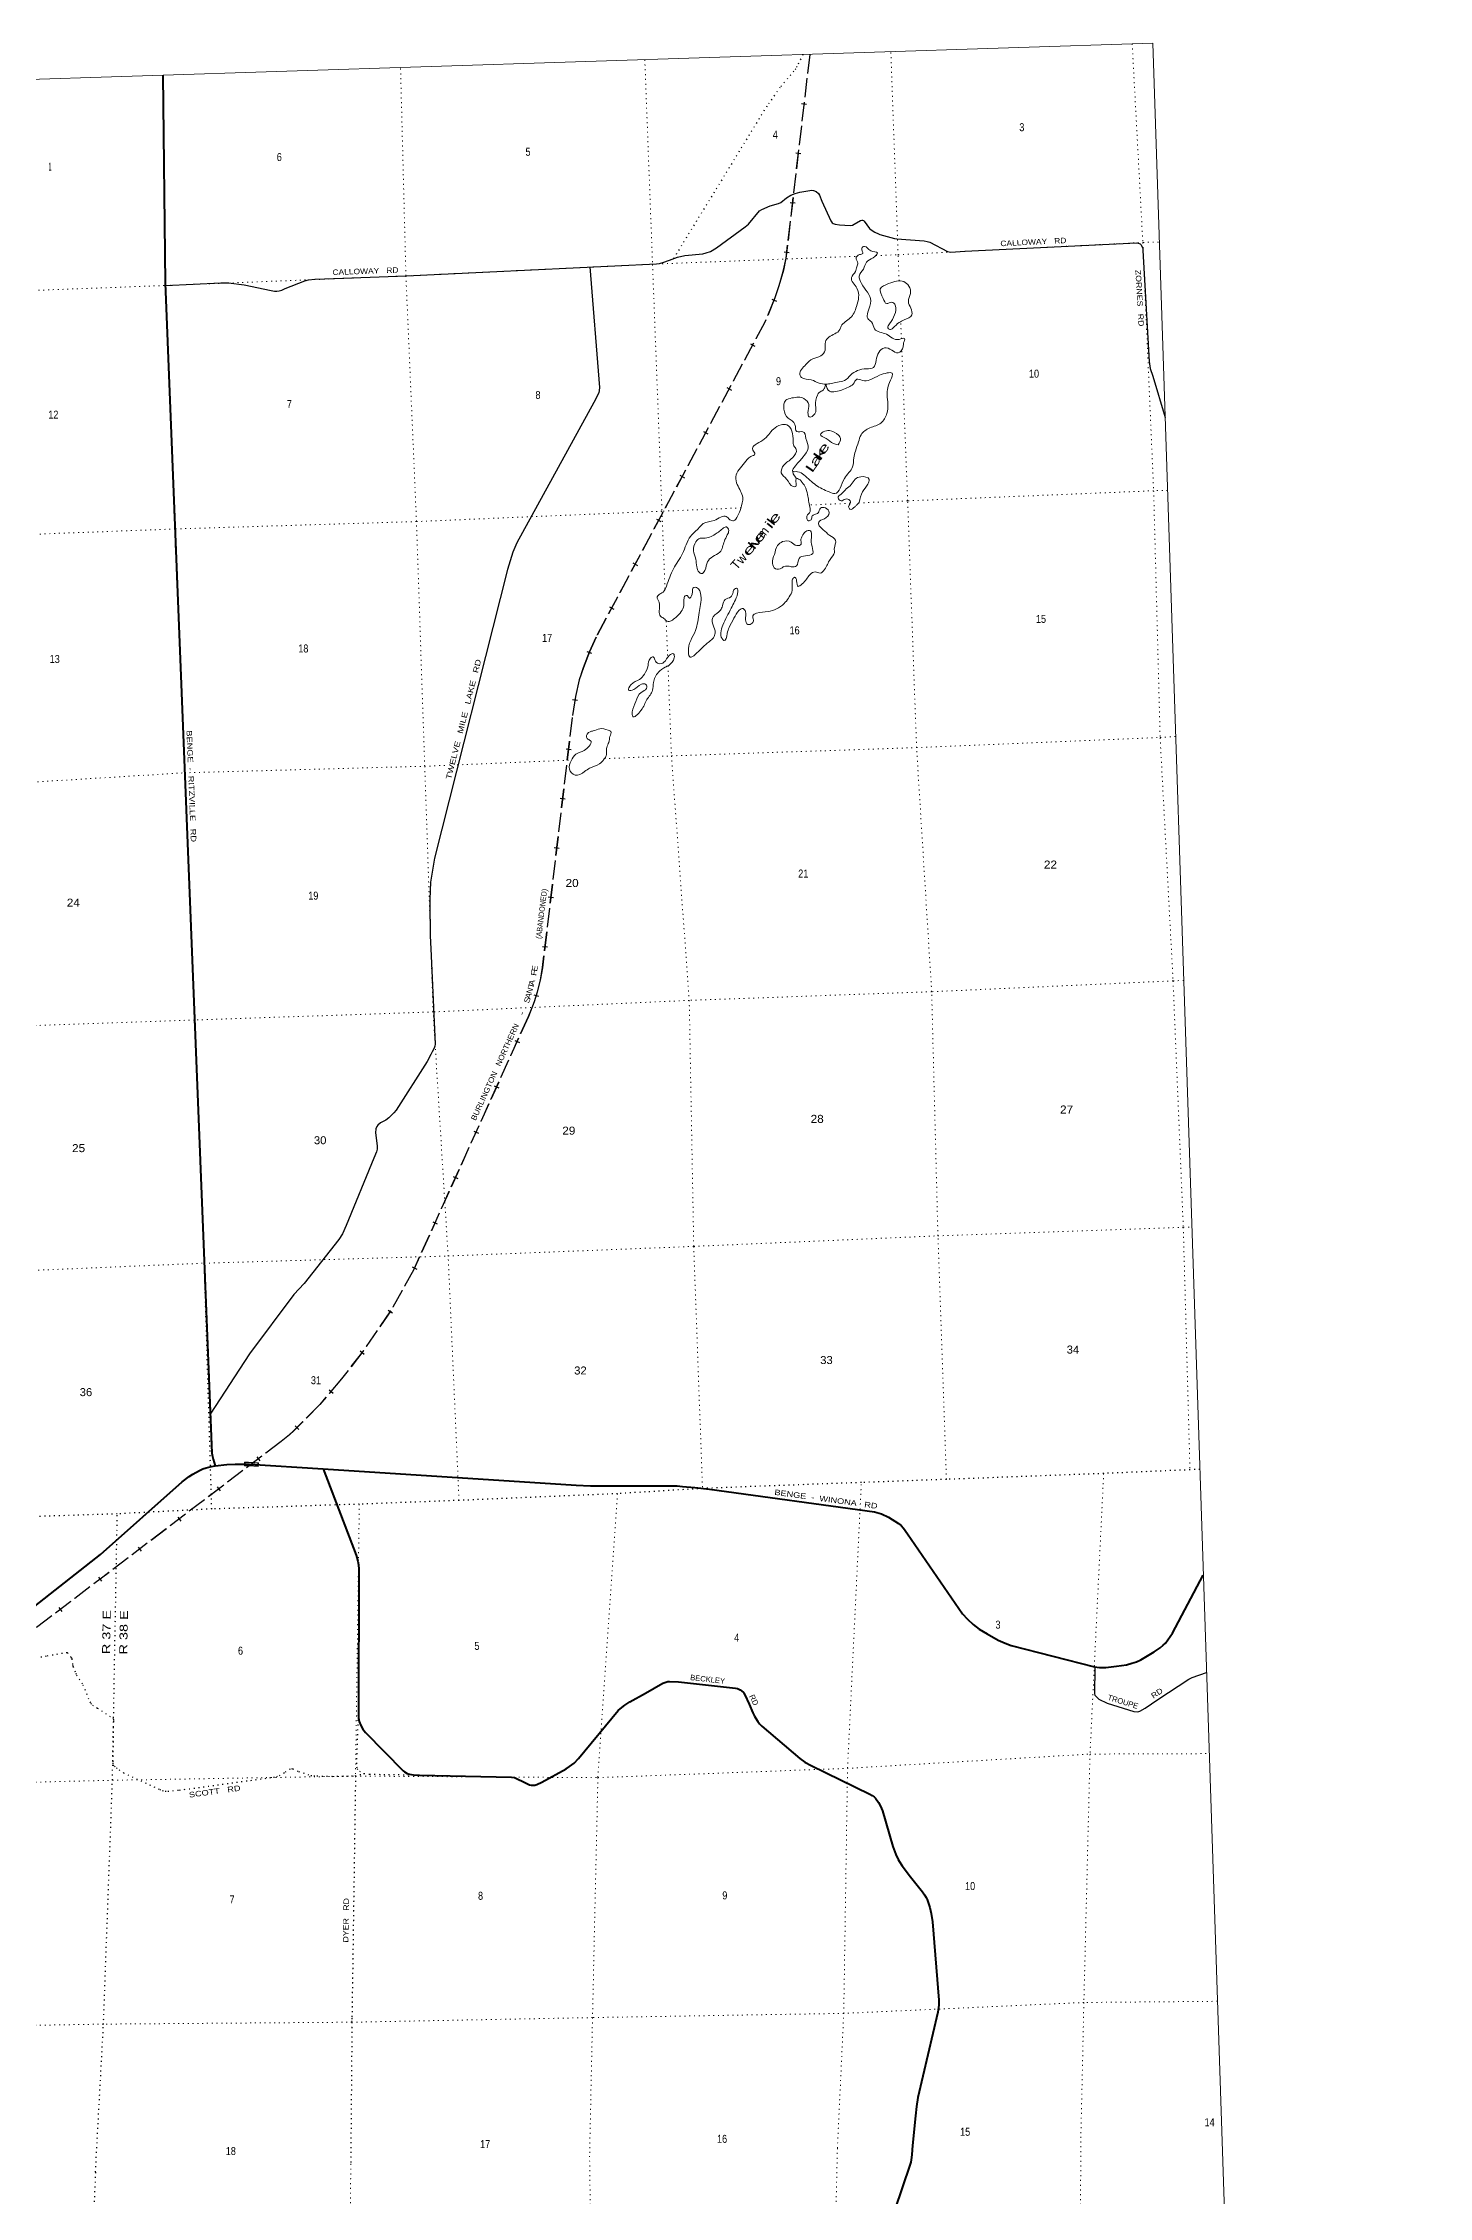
# Model space of a CAD drawing. Header units: feet. Extents: x 501257 to 757852, y -360805 to -170898.
# Drawn here: x 727535 to 757852, y -218004 to -170898 of the extents above; entities that cross this region are included whole.
import ezdxf
from ezdxf.enums import TextEntityAlignment as Align

# ---------------------------------------------------------------- set-up
doc = ezdxf.new("R2010")
doc.units = ezdxf.units.FT
doc.header["$LTSCALE"] = 70
doc.linetypes.add('DOTTED', pattern=[1.5, 0.3, -1.2])
doc.linetypes.add('LONG_DASHED', pattern=[7.5, 6, -1.5])
for name, color, linetype, lineweight in [('26', 7, 'Continuous', 40), ('27', 7, 'Continuous', 13), ('29', 7, 'Continuous', 25), ('30', 7, 'Continuous', 25), ('34', 7, 'Continuous', 25), ('39', 7, 'Continuous', 13), ('4', 7, 'Continuous', 13), ('6', 7, 'DOTTED', 25), ('61', 7, 'Continuous', 13), ('63', 7, 'Continuous', 25), ('7', 7, 'DOTTED', 13)]:
    doc.layers.add(name, color=color, linetype=linetype, lineweight=lineweight)
doc.layers.add('41', color=7, linetype='Continuous')

msp = doc.modelspace()

# ---------------------------------------------------------------- linework, layer by layer
at = {"layer": '26'}
for points in [[(730155.91, -171602.64), (730208.41, -176147.65), (731226.1, -201734.19), (731238.14, -201811.1), (731255.98, -201870.21), (731296.12, -202014)], [(727357.13, -205084.44), (728794.37, -203952.77), (730580.64, -202366.38), (730731.88, -202249.33), (730808.22, -202199.07), (730878.54, -202156.86), (730972.98, -202106.63), (731031.24, -202082.51), (731105.57, -202058.39), (731220.06, -202030.22), (731296.12, -202014)], [(731296.12, -202014), (731551.54, -201985.99), (731734.35, -201975.94), (732052.47, -201976.48), (733660.89, -202080.91)], [(733660.89, -202080.91), (734385.77, -203967.51), (734421.51, -204097.33), (734434.43, -204177.14), (734440.41, -204271.91), (734434.43, -207468.85), (734436.09, -207526.79), (734450.5, -207605.54), (734484.82, -207690.47), (734530.86, -207770.38), (734591.59, -207846.46), (735410.79, -208682.01), (735439.07, -208706.09), (735501.19, -208742.32), (735553.05, -208759.22), (735637.8, -208772.47), (735766.67, -208783.36), (737780.76, -208822.93), (737845.66, -208831.77), (737892, -208849.97), (738061.12, -208935.76), (738173.13, -208988.57), (738211.3, -208998.62), (738253.78, -209000.75), (738291.66, -208996.61), (738335.85, -208982.53), (738448.83, -208934.84), (738974.71, -208644.82), (739050.12, -208593.75), (739149.48, -208515.16), (739244.12, -208417.16), (740119.11, -207367.84), (740192.13, -207302.01), (740258.43, -207251.75), (740368.99, -207177.6), (740711.31, -206988.76), (741091, -206770.69), (741160.46, -206743.17), (741202.65, -206731.11), (741238.49, -206728.26), (741437.73, -206740.74), (742679.02, -206876.67), (742727.45, -206885.89), (742755.58, -206896.95), (742781.7, -206911.02), (742811.83, -206935.15), (742854.02, -206975.35), (742883.94, -207021.83), (742983.97, -207224.31), (743063.64, -207417.29), (743095.09, -207486.94), (743121.21, -207527.15), (743171.44, -207603.54), (743210.84, -207654.67), (743257.82, -207706.06), (744091.78, -208416.73), (744198.02, -208492.05), (744337.01, -208566.79), (745624.39, -209197.62), (745675.2, -209227.34), (745712.79, -209254.91), (745742.92, -209283.06), (745814.04, -209380.41), (745857.44, -209455.93), (745899.35, -209559.15), (746125.82, -210337.74), (746188.91, -210512.29), (746241.14, -210626.87), (746261.36, -210662), (746325.52, -210759.54), (746509.93, -211005.19), (746771.51, -211329.44), (746818.1, -211397.02), (746849.86, -211456.08), (746871.96, -211502.32), (746932.29, -211675.58), (746960.35, -211803.85), (746989.21, -211989.98), (747133.06, -213702.86), (747131.12, -213809.02), (747125.09, -213863.3), (747108.07, -213961.21), (746667.53, -215827.51), (746638.8, -216023.57), (746616.82, -216233.33), (746551.01, -216882.58)], [(733660.89, -202080.91), (739197.2, -202440.36), (739510.91, -202451.61), (741405.29, -202448.27), (741522.07, -202467.47), (741790.09, -202487.7), (742110.61, -202526.93), (745720.35, -203020.49), (745877.52, -203064.5), (746026.97, -203138.61), (746245.72, -203275.33), (746307.44, -203321.81), (746355.66, -203374.07), (746446.78, -203499.1), (747648.37, -205248.44), (747757.92, -205366.18), (747878.46, -205482.77), (748011.05, -205583.28), (748188.84, -205686.02), (748428.92, -205824.51), (748582.34, -205894.27), (748710.17, -205941.1), (750537.31, -206410.55), (750642.8, -206425.56), (750783.42, -206421.54), (751019.08, -206396.9), (751237.45, -206365.25), (751353.97, -206333.09), (751454.42, -206300.92), (751546.83, -206256.7), (751844.09, -206081.67), (751972.74, -205995.37), (752041.04, -205935.07), (752085.24, -205890.84), (752238.61, -205673.97), (752916.31, -204409.14)], [(746551.01, -216882.58), (746538.46, -217073.76), (746532.83, -217140.67), (746514.26, -217243.32), (746498.86, -217312.88), (745190.7, -221167.49)]]:
    msp.add_lwpolyline(points, dxfattribs=at)
at = {"layer": '29', "linetype": 'DOTTED'}
for points in [[(744156.21, -171149.28), (744028.09, -171409.1), (743999.39, -171459.35), (743958.72, -171510.05), (743655.37, -171867.64), (743367.73, -172279.2), (741325.66, -175613.5)], [(727485.44, -206192.77), (727628.89, -206167.67), (728045.39, -206096.88), (728061.02, -206096.45), (728070.58, -206103.63), (728141.11, -206194.54), (728153.17, -206212.28), (728162.63, -206235.22), (728181.76, -206377.57), (728189.18, -206402.81), (728248.71, -206551.02), (728269.15, -206589.82), (728405.97, -206801.12), (728558.35, -207179.04), (728579.12, -207213.04), (728615.73, -207248.42), (728724.49, -207313.02), (729057.94, -207533.73), (729065.89, -207548.65), (729078.3, -207564.66), (729072.88, -207601.77), (729070.94, -207729.92), (729061.28, -208511.99), (729062.4, -208556.86), (729095.91, -208581.15), (729141.88, -208616.85), (729196.74, -208664.77), (729291.57, -208726.78), (730086.19, -209095.42), (730141.19, -209116.95), (730208.13, -209126.52), (730265.52, -209128.92), (730519.49, -209106.59), (732575.21, -208825.07), (732646.94, -208808.32), (732705.21, -208787.44), (732837.02, -208710.25), (732929.08, -208648.02), (732967.34, -208636.06), (732996.03, -208640.84), (733125.14, -208698.36), (733392.33, -208786.09), (733457.49, -208793.96), (733526.83, -208796.36), (733858.93, -208805.63), (734363.54, -208795.92), (734554.95, -208743.72)], [(734424.34, -207462.6), (734388.09, -208596.54), (734406.71, -208643.24), (734455.15, -208691.13), (734554.95, -208743.72), (734674.5, -208758.08), (735637.8, -208772.47)], [(734369.36, -208795.92), (734291.72, -214092.97), (734291.72, -214184.23), (734264.39, -217281.37)]]:
    msp.add_lwpolyline(points, dxfattribs=at)
at = {"layer": '29'}
for points in [[(730214.13, -176199.9), (731422.67, -176144.47), (731593.46, -176140.59), (731930.38, -176185.52), (732527.4, -176308.92), (732596.74, -176320.88), (732649.8, -176320.33), (732701.94, -176313.71), (732756.94, -176299.35), (732832.46, -176267.64), (733259.05, -176098.39), (733343.23, -176072.5), (733479.12, -176061.79), (733691.32, -176056.54), (735484.37, -175987.38), (740957.21, -175724.78), (741020.04, -175715.05), (741094.33, -175698.83), (741241.3, -175648.43), (741411.39, -175578), (741572.53, -175540.93), (741966.03, -175504.49), (742041.16, -175488.29), (742136.8, -175454.8), (742268.5, -175375.03), (742897.14, -174918.89), (742963.62, -174860.69), (743207.97, -174569.58), (743256.03, -174537.79), (743439.94, -174460.84), (743626.39, -174406.89), (743672, -174386.27), (743797.06, -174285.09), (743891.79, -174222.67), (743987.43, -174186.79), (744092.64, -174160.46), (744175.32, -174144.96), (744355.65, -174117.4), (744389.11, -174119.8), (744443.74, -174143.84), (744494.32, -174186.79), (744520.62, -174227.45), (744572.5, -174353.39), (744764.51, -174784.9), (744793.69, -174828.26), (744817.11, -174844.71), (744860.15, -174859.07), (744959.37, -174873.04), (745190.1, -174887.78), (745243.98, -174877.42), (745278.57, -174861.46), (745415.13, -174776.68), (745443.55, -174770.54), (745460.29, -174772.94), (745481.8, -174780.11), (745495.81, -174794.1), (745613.31, -174952.38), (745650.01, -174984.62), (745730.46, -175036.11), (745809.37, -175072), (745839.34, -175081.08), (746163.23, -175174.88), (746213.1, -175181.31), (746806.41, -175220.33), (746873.9, -175235.37), (746930.74, -175253.83), (747320.47, -175454.79), (747356.34, -175464.36), (747394.1, -175469.87), (747697.97, -175449.36), (751458.64, -175268), (751511.89, -175277.75), (751535.8, -175292.1), (751545.9, -175303.37), (751576.45, -175354.31), (751590.79, -175392.59), (751596.02, -175432.86), (751734.02, -177860.53), (751755.77, -178012.35), (751810.28, -178184.93), (752079.96, -179083.99)], [(739495.33, -175791.53), (739705.6, -178432.21), (739700.36, -178495.63), (739693.12, -178545.67), (739585.67, -178761.31), (737896.63, -181830.93), (737810.68, -182029.67), (737694.46, -182413.15), (736096.72, -188723.51), (736010.98, -189249.27), (735992.85, -189620.3), (735992.85, -189880.5), (736004.47, -190229.24), (736004.51, -190417.01), (736023.91, -190859.13), (736111.25, -192791.16), (736107.36, -192837.76), (736093.78, -192880.48), (736048.8, -192958.14), (736018.23, -193017.96), (735935.16, -193167.93), (735257.89, -194233.34), (735205.04, -194293.08), (735100.09, -194405.6), (735029.85, -194456.53), (734913.59, -194515.65), (734856.21, -194563.5), (734837.08, -194592.21), (734813.17, -194644.85), (734804.03, -194730.73), (734841.86, -195018.07), (734846.64, -195089.85), (734827.51, -195147.27), (734767.2, -195283.06), (734164.32, -196761.14), (734086.31, -196941.62), (734007.61, -197067.28), (733248.38, -198029.93), (733019.36, -198265.88), (732050.32, -199566.76), (731192.35, -200885.59)], [(750539.59, -206428.51), (750535.45, -206999.56), (750545.92, -207028.31), (750569.83, -207057.01), (750633.23, -207115.31), (750816.37, -207205.93), (751392.96, -207386.01), (751483.19, -207391.96), (751531.01, -207377.61), (751641.22, -207316.94), (751923.79, -207127.6), (752597.39, -206679), (752669.12, -206645.51), (752986.55, -206536.05), (752979.62, -206552.46)]]:
    msp.add_lwpolyline(points, dxfattribs=at)
at = {"layer": '34', "linetype": 'LONG_DASHED', "lineweight": 13}
msp.add_lwpolyline([(744306.62, -171145.75), (743781.79, -175604.41), (743725.44, -175863.94), (743627.28, -176206.81), (743541.85, -176465.49), (743323.58, -176996.53), (739627.15, -183887.38), (739482.2, -184209.81), (739350.68, -184555.16), (739261.89, -184825.13), (739181.25, -185186.36), (739107.32, -185644.52), (738454.22, -191118.78), (738405.9, -191393.92), (738341.08, -191651.03), (738277.38, -191866.9), (738147.61, -192184.53), (735642.13, -197715.91), (735138.2, -198622.52), (734527.05, -199511.33), (734061.7, -200111.74), (733587.25, -200671.28), (733203.41, -201062.28), (733015.23, -201245.95), (732921.13, -201335.48), (732737.81, -201481.16), (725444.41, -207024.92)], dxfattribs=at)
at = {"layer": '39'}
msp.add_lwpolyline([(744012.18, -180416.24), (743947.34, -180315.22), (743938.16, -180269.3)], dxfattribs=at)
for points in [[(744658.55, -178358.11), (744514.98, -178335.74), (744339.37, -178266.35), (744126.05, -178208.55), (744091.51, -178149.54), (744223.34, -177930.71), (744372.94, -177803.79), (744547.21, -177740.32), (744642.48, -177611.59), (744649.22, -177430.06), (744853.21, -177256.63), (744966.07, -177165.44), (744995.16, -177089.74), (745192.89, -176910.53), (745329.43, -176659.28), (745337.44, -176260.19), (745219.45, -176025.32), (745304.69, -175897), (745338.5, -175788.88), (745357.4, -175709.57), (745318.84, -175600.37), (745394.15, -175524.81), (745465.56, -175501.77), (745442.72, -175383.87), (745501.44, -175345.24), (745642, -175442.24), (745786.46, -175486.72), (745696.23, -175591.08), (745551.51, -175689.6), (745479.2, -175839.56), (745390.92, -175992.18), (745437.78, -176157.43), (745641.78, -176531.79), (745579.62, -176784.05), (745577.28, -176925.12), (745658.52, -176996.33), (745722.95, -177148.79), (745984.93, -177267.04), (746262.71, -177378.61), (746382.35, -177355.62), (746360.17, -177453.19), (746349.78, -177544.24), (746238.45, -177673.63), (746101.45, -177614.75), (745938.52, -177560.95), (745816.03, -177662.59), (745760.74, -177836.03), (745698.7, -177991.61), (745553.23, -178021.68), (745353.75, -178057.98), (745201.09, -178158.84), (745067.21, -178277.06), (744910.03, -178315.67), (744774.5, -178343.33), (744658.55, -178358.11)], [(746126.18, -177132.41), (746265.75, -177005.9), (746370.13, -176953.33), (746540.44, -176841.68), (746518.55, -176697.57), (746464.31, -176548.73), (746509.65, -176377.71), (746476.84, -176211.89), (746362.36, -176113.83), (746032.65, -176159.45), (745850.46, -176275.6), (745913.15, -176484.52), (745989.91, -176594.18), (746101.28, -176565.49), (746178.27, -176630.84), (746160.71, -176843.01), (746050.06, -177038.83), (746013.43, -177126.92), (746059.03, -177161.32), (746126.18, -177132.41)], [(744657.78, -178360.34), (744735.1, -178512.09), (744872.08, -178520.62), (745153.54, -178424.6), (745255.27, -178356.02), (745335.38, -178250.05), (745458.97, -178275.24), (745619.3, -178264.7), (745834.16, -178161.32), (746000.97, -178112.25), (746107.62, -178115.97), (746073.74, -178272.42), (745998.14, -178589.67), (746016.45, -178794.35), (745994.47, -178996.63), (745864.33, -179207.34), (745623.48, -179313.8), (745428.63, -179464.7), (745374.61, -179619.96), (745304.49, -179824.2), (745270.21, -179970.6), (745244.06, -180169.03), (745065.39, -180421.99), (744853.53, -180748.8), (744729.61, -180715.57), (744442.18, -180564.11), (744180.07, -180343.16), (744040.57, -180272.29), (743931.67, -180262.62), (743995.17, -180143.23), (744158.23, -179951.32), (744270.96, -179757.43), (744224.16, -179543.84), (744157.97, -179397.5), (744021.23, -179395), (743982.88, -179241.48), (743834.52, -179100.49), (743742.31, -178906.87), (743780.58, -178709.96), (743917.21, -178660.11), (744178.9, -178671.63), (744284.73, -178804.28), (744267.8, -178982.19), (744293.52, -179071.78), (744417.47, -179006.32), (744432.07, -178820.45), (744473.37, -178599.25), (744519.01, -178534.96), (744597.63, -178491.49), (744629.78, -178441.85), (744658.55, -178358.11)], [(744012.64, -180416.39), (744003.2, -180491.32), (744003.33, -180594.02), (743945.15, -180596.39), (743799.99, -180435.13), (743683.97, -180298.86), (743741.43, -180129.37), (743925.92, -179970.83), (744010.82, -179784.11), (743957.42, -179705.73), (743945.09, -179599.49), (743804.34, -179248.74), (743677.79, -179249.85), (743512.6, -179339.13), (743279.28, -179582.23), (743061.03, -179800.55), (743106.56, -179883.28), (743020.49, -179941.15), (742881.24, -180075.7), (742686.78, -180385.7), (742721.77, -180555.46), (742839.54, -180834.64), (742797.04, -181076.03), (742729.47, -181243.92), (742641.08, -181344.18), (742559.78, -181321.3), (742480.63, -181252.01), (742216.82, -181337.25), (741978.43, -181405.33), (741889.56, -181493.53), (741698.42, -181686.58), (741522.78, -182064.28), (741323.2, -182396.63), (741171.62, -182773.36), (741096.49, -182903.29), (741035.84, -182944.02), (740972.08, -183007.03), (741009.13, -183128.37), (741012.74, -183317.53), (741039.52, -183433.26), (741117.94, -183484.45), (741186.66, -183544.09), (741376.09, -183457.85), (741552.51, -183198.94), (741555.1, -183063.9), (741580.26, -182990.37), (741624.07, -182980.54), (741668.55, -183037.14), (741731.26, -182947.99), (741771.64, -182803.36), (741829.98, -182805.02), (741925.56, -182982.39), (741886.33, -183354.55), (741805.7, -183746.52), (741652, -184219.99), (741690.57, -184329.19), (741798.8, -184272.44), (742064.06, -184024.01), (742225.92, -183852.29), (742235.98, -183753.2), (742179.01, -183586.35), (742197.32, -183442.61), (742352.46, -183303.39), (742396.71, -183204.92), (742455.55, -183069.61), (742579.82, -183012.2), (742627.92, -182909.55), (742657.26, -182839.88), (742704.76, -182821.84), (742727.52, -182937.72), (742662.12, -183109.55), (742589.64, -183255.49), (742403.64, -183625.55), (742360.23, -183794.48), (742387.41, -183920.25), (742433.49, -183966.71), (742501.55, -183810.89), (742540.32, -183676.39), (742648.89, -183478.64), (742764.28, -183300.76), (742851.33, -183267.01), (742900.15, -183331.49), (742901.44, -183512.69), (742951.64, -183611.35), (743048.97, -183583.23), (743074.37, -183515.73), (743062.61, -183423.57), (743140.75, -183368.03), (743394.39, -183329.53), (743745.07, -183156.19), (743915.96, -182909.58)], [(744925.1, -179684.54), (744977.84, -179547.46), (744932.55, -179470.76), (744739.75, -179373.87), (744600.13, -179399.68), (744542.14, -179456.41), (744662.31, -179546.18), (744823.41, -179654.43), (744925.1, -179684.54)], [(745385.9, -180944.68), (745460.9, -180712.04), (745574.61, -180542.28), (745604.74, -180442.37), (745423.43, -180381.26), (745301.08, -180436.58), (745215.35, -180552.84), (745106.74, -180649.9), (744990.84, -180765.37), (744925.72, -180844.55), (744992.67, -180910.3), (745087.59, -180872.21), (745179, -180896.69), (745193.8, -180964.56), (745156.68, -181040.59), (745186.87, -181091.72), (745291.41, -181043.17), (745337.77, -180996.98), (745385.9, -180944.68)], [(743915.96, -182909.58), (743920.2, -182716.07), (743932.36, -182618.91), (743974.95, -182578.91), (744020.24, -182655.62), (744051.36, -182779.22), (744141.69, -182727.22), (744312.28, -182522.92), (744426.36, -182461.89), (744533.99, -182489.74), (744631.37, -182413.29), (744752.92, -182188.83), (744845.22, -182036.05), (744844.14, -181959.56), (744868.61, -181769.26), (744743.85, -181665.57), (744602.16, -181540.42), (744500.67, -181415.65), (744503.22, -181379.3), (744626.61, -181299.77), (744729.82, -181168.7), (744651.29, -181065.15), (744538.95, -181069.71), (744490.93, -181174.37), (744411.9, -181207.79), (744362.97, -181239.99), (744336.2, -181323.65), (744280.76, -181344.03), (744242.6, -181244.88), (744312.93, -181145.35), (744306.95, -181046.91), (744257.63, -180770.99), (744200.17, -180592.07), (744121.32, -180480.48), (744063.12, -180432.49), (744012.18, -180416.24)], [(742421.18, -181502.64), (742235.09, -181640.61), (741987.33, -181725.19), (741907.08, -181728.45), (741815.72, -181804.66), (741763.33, -182000.13), (741814.93, -182183.32), (741833.87, -182353.73), (741886.8, -182470.41), (741940.26, -182500.46), (742011.89, -182433.1), (742068.54, -182243.5), (742184.52, -182130.04), (742339.27, -182031.11), (742438.11, -181791.46), (742502.96, -181655.91), (742533.09, -181556), (742483.86, -181481.47), (742421.18, -181502.64)], [(743897.41, -182350.46), (744019.29, -182333.43), (744072.9, -182168.12), (744211.22, -182110.14), (744372.09, -182063.32), (744355.81, -181908.91), (744341.68, -181708.09), (744321.87, -181565.9), (744219.96, -181580.11), (744141.77, -181683.99), (744112.27, -181749.63), (744116.74, -181860.22), (744027.43, -181888.01), (743899.81, -181812.64), (743710.5, -181802.2), (743601.49, -181889.21), (743532.88, -182081.3), (743490.52, -182276.36), (743557.58, -182394.48), (743691.67, -182380.97), (743740.52, -182346.76), (743897.41, -182350.46)], [(741221.61, -184509.36), (741341.43, -184341.36), (741327.9, -184255.31), (741238.68, -184285.12), (741116.38, -184441.13), (740998.91, -184468.06), (740915.34, -184388.88), (740878.31, -184317.89), (740819.43, -184352.5), (740769.59, -184511.61), (740688.78, -184700.18), (740582.99, -184817.26), (740394.71, -184931.65), (740343.24, -185050.55), (740455.26, -185037.94), (740623.32, -184920.34), (740721.95, -184924.39), (740733.46, -185010.53), (740620.44, -185097.69), (740499.92, -185297.94), (740424.75, -185526.55), (740432.82, -185626.92), (740614.36, -185494.68), (740743.45, -185257.84), (740867.74, -185051.39), (740887.16, -184885.46), (740994.59, -184659.56), (741144.84, -184548.73), (741221.61, -184509.36)], [(739929.61, -186061.44), (739957.49, -185955.58), (739898.01, -185925.77), (739713.83, -185892.98), (739571.18, -185943.08), (739499.44, -185958.08), (739419.9, -186078.12), (739472.32, -186132.38), (739521.93, -186166.61), (739480.01, -186273.04), (739375.33, -186367.92), (739191.76, -186449.89), (739085.02, -186593.19), (739049.94, -186778.62), (739172.07, -186907.86), (739381.96, -186830.86), (739491.47, -186755.92), (739706.64, -186660.58), (739801.21, -186564.1), (739806.82, -186553.8)], [(739929.61, -186061.44), (739908.65, -186191.47), (739866.89, -186301.92), (739856.83, -186401.01), (739854.05, -186481.68), (739806.82, -186553.8)]]:
    msp.add_spline(points, degree=3, dxfattribs=at)
at = {"layer": '4'}
msp.add_lwpolyline([(501256.99, -177792.42), (532580.01, -177081.38), (563902.01, -176327.26), (595222.96, -175530.05), (626542.78, -174689.76), (657861.41, -173806.39), (689178.8, -172879.94), (720494.89, -171910.42), (751809.62, -170897.82), (757851.71, -353854.74), (726285.32, -354875.48), (694717.55, -355852.8), (663148.48, -356786.68), (631578.15, -357677.15), (600006.62, -358524.19), (568433.96, -359327.81), (536860.22, -360087.99), (505285.47, -360804.74)], close=True, dxfattribs=at)
at = {"layer": '6'}
for points in [[(731226.09, -202958.37), (731062.19, -197576.59), (730848.21, -192262.56), (730635.2, -186858.3), (730418.64, -181514.45), (730214.13, -176199.9), (730155.91, -171602.64)], [(752839.81, -202092.66), (752623.94, -202101.18), (750736.34, -202181.89), (747295.42, -202311.61), (745435.41, -202379.11), (741962.81, -202508.54), (740102.25, -202623.96), (736633.9, -202770.91), (734453, -202853.46), (731226.09, -202958.37), (729158.66, -203064.51), (725879.75, -203175.57), (723883.41, -203250.62), (721488.2, -203297.11)], [(728681.45, -217460.4), (728856.06, -214234.07), (729052.29, -208891.16), (729158.66, -203064.51)], [(728681.45, -217460.4), (728589.63, -219539.47), (728544.58, -224938.31), (728416.61, -230529.84), (728400.31, -235803.07), (728398.15, -241253), (728411.55, -246593.92), (728406.54, -251921.2), (728416.49, -254549.56)]]:
    msp.add_lwpolyline(points, dxfattribs=at)
at = {"layer": '61'}
for points in [[(731943.38, -202014.9), (731944.66, -201937.03), (732030.08, -201935.94), (732244.13, -201946.83), (732242.85, -202027.58)], [(731943.38, -202014.9), (732050.25, -202015.08), (732242.85, -202027.58)], [(731951.51, -202006.91), (731952.53, -201944.93), (732029.93, -201943.94), (732236.01, -201954.43), (732234.99, -202019.06)], [(732234.99, -202019.06), (732050.52, -202007.08), (731951.51, -202006.91)]]:
    msp.add_lwpolyline(points, dxfattribs=at)
at = {"layer": '63'}
for p, q in [((744129.17, -172221.32), (744239.02, -172234.25)), ((744001.99, -173301.7), (744111.85, -173314.63)), ((743874.82, -174382.08), (743984.67, -174395.01)), ((743747.65, -175462.46), (743857.5, -175475.39)), ((743473.77, -176498.29), (743576.08, -176540.34)), ((743009.68, -177474.87), (743107.15, -177527.16)), ((742495.45, -178433.5), (742592.92, -178485.78)), ((741981.22, -179392.12), (742078.69, -179444.41)), ((741466.98, -180350.75), (741564.46, -180403.03)), ((740952.75, -181309.37), (741050.23, -181361.66)), ((740438.52, -182268), (740535.99, -182320.28)), ((739924.29, -183226.62), (740021.76, -183278.91)), ((739430.88, -184202.67), (739534.25, -184242.04)), ((739119.36, -185252.92), (739228.55, -185270.54)), ((738974.33, -186332.94), (739084.16, -186346.04)), ((738845.46, -187413.12), (738955.29, -187426.22)), ((738716.59, -188493.3), (738826.42, -188506.4)), ((738587.72, -189573.48), (738697.55, -189586.58)), ((738458.85, -190653.66), (738568.68, -190666.76)), ((738269.74, -191714.36), (738375.83, -191745.67)), ((737853.8, -192710.77), (737954.56, -192756.41)), ((737404.96, -193701.7), (737505.71, -193747.34)), ((736956.11, -194692.62), (737056.87, -194738.26)), ((736507.26, -195683.55), (736608.02, -195729.19)), ((736058.42, -196674.47), (736159.17, -196720.11)), ((735609.57, -197665.4), (735710.33, -197711.04)), ((735086.38, -198608.75), (735177.52, -198671.42)), ((734470.47, -199501.89), (734557.9, -199569.65)), ((733793.33, -200350.16), (733877.69, -200421.69)), ((733052.41, -201139.1), (733129.66, -201218.25)), ((732211.62, -201817.69), (732278.55, -201905.75)), ((731345.56, -202475.98), (731412.5, -202564.04)), ((730479.51, -203134.27), (730546.45, -203222.33)), ((729613.46, -203792.57), (729680.39, -203880.63)), ((728747.41, -204450.86), (728814.34, -204538.92)), ((727881.35, -205109.15), (727948.29, -205197.21))]:
    msp.add_line(p, q, dxfattribs=at)
at = {"layer": '63', "linetype": 'LONG_DASHED'}
msp.add_lwpolyline([(744306.93, -171145.37), (743785.84, -175605.09), (743729.42, -175864.94), (743631.2, -176208.02), (743545.7, -176466.91), (743327.29, -176998.28), (739630.83, -183889.19), (739485.99, -184211.38), (739354.55, -184556.53), (739265.85, -184826.22), (739185.28, -185187.13), (739111.38, -185645.09), (738458.28, -191119.38), (738409.91, -191394.78), (738345.04, -191652.11), (738281.25, -191868.26), (738151.38, -192186.15), (735645.8, -197717.75), (735141.69, -198624.68), (734530.36, -199513.75), (734064.89, -200114.32), (733590.28, -200674.05), (733206.31, -201065.18), (733018.08, -201248.9), (732923.82, -201338.58), (732740.33, -201484.4), (725446.85, -207028.22)], dxfattribs=at)
at = {"layer": '7'}
for p, q in [((746311.01, -177365.55), (746296.66, -176992.76)), ((745191.87, -180962.5), (744307.56, -180999.75)), ((741166.76, -183538.66), (741197.67, -184333.86)), ((736595.43, -186684.27), (739088.77, -186579.11))]:
    msp.add_line(p, q, dxfattribs=at)
for points in [[(751360.51, -170912.64), (751592.62, -175257.82), (751829.82, -180688.94), (751971.62, -186092.64), (752254.53, -191408.03), (752478.18, -196798.34), (752623.94, -202101.18)], [(736633.9, -202770.91), (736395.99, -197425.49), (736067.97, -192087.76), (735883.18, -186714), (735703.29, -181362.19), (735472.35, -175990.31), (735354.44, -171429.78)], [(740698.04, -171262.06), (740867.54, -175738.91), (741073.37, -181135.98), (741139.17, -182828.92)], [(746262.27, -176099.77), (746240.44, -175532.72), (746080.41, -171086.3)], [(720641.69, -176548.75), (724917.22, -176396.95), (730214.13, -176199.9), (735472.35, -175990.31), (740869.63, -175732.53), (745345, -175561)], [(745754.62, -175545.3), (746242.2, -175526.61), (751598.54, -175258.66), (751953.29, -175248.3)], [(747295.42, -202311.61), (747110.48, -196984.17), (746973.29, -191644.73), (746643.26, -186307.08), (746447.46, -180909.61), (746320.92, -177622.95)], [(752132.67, -180680.27), (751829.82, -180688.94), (746447.46, -180909.61), (745383.6, -180954.42)], [(742802.22, -181063.16), (741073.37, -181135.98), (735703.29, -181362.19), (730421.05, -181524.42), (725023.91, -181727.56), (720810.7, -181889.18)], [(741204.91, -184520.04), (741281.35, -186486.64), (741670.04, -191833.99), (741768.73, -197215.28), (741960.31, -202508.2)], [(739816.51, -186548.42), (741281.35, -186486.64), (746643.26, -186307.08), (751971.3, -186084.59), (752310.52, -186065.63)], [(720978.45, -187230.21), (725214.29, -187189.71), (730631.32, -186857.33), (735883.18, -186714), (736337.27, -186695.05)], [(752486.67, -191399.26), (752252.53, -191408.11), (746973.29, -191644.73), (741670.04, -191833.99), (736067.97, -192087.76), (730845.29, -192263.53), (725474.86, -192449.62), (721148.96, -192577.61)], [(721318.26, -197927.12), (725647.05, -197809.8), (731060.25, -197582.42), (736395.99, -197425.49), (741768.73, -197215.28), (747110.48, -196984.17), (752478.18, -196798.34), (752664.62, -196787.87)], [(744911.65, -216936.2), (745050.12, -213989.06), (745133.11, -208628.59), (745435.41, -202379.11)], [(750736.34, -202181.89), (750437.51, -208318.44), (750303.2, -213751.48), (750236.43, -216761.67)], [(734453, -202853.46), (734369.55, -208800.01), (734291.46, -214182.43), (734264.39, -217281.37)], [(740102.25, -202623.96), (739671.78, -208834.34), (739554.07, -214081.42), (739490.64, -217112.55)], [(721669.59, -209028.63), (723696.45, -209022.13), (729052.29, -208891.16), (734369.55, -208800.01), (739671.78, -208834.34), (745127.18, -208630.84), (750437.51, -208318.44), (753045.09, -208308.51)], [(753223.97, -213725.1), (750303.2, -213751.48), (745050.12, -213989.06), (739554.07, -214081.42), (734291.46, -214182.43), (728851.64, -214224.18), (723528.44, -214317.58), (721838.02, -214350.31)], [(739120.22, -255000.65), (739098.81, -251937.14), (739106.81, -246565.53), (739114.06, -241161.75), (739468.04, -235546.55), (739475.8, -230164.89), (739448.8, -224735.97), (739520.28, -219437.09), (739490.64, -217112.55)], [(744911.65, -216936.2), (744854.3, -219312.57), (744895.35, -224632.72), (744840.6, -229981.3), (744770.63, -235366.45), (744478.05, -241203.49), (744463.66, -246559.16), (744417.74, -251941.73), (744431.79, -252742.72)], [(749970.28, -238529.53), (750121.79, -235287.79), (750125.81, -230004.8), (750225.29, -224397.85), (750226.99, -219122.76), (750236.43, -216761.67)], [(734264.39, -217281.37), (734259.63, -219519.64), (734216.38, -224930.31), (734142.02, -230299.47), (734157.37, -235724.84), (733884.05, -241265.7), (733734.31, -246590.37), (733767.93, -251936.85), (733781.4, -253787.43)]]:
    msp.add_lwpolyline(points, dxfattribs=at)

# ---------------------------------------------------------------- texts
at = {"layer": '27'}
for s, rotation, width, p in [('BENGE  -  RITZVILLE   RD', 272.278, 1.25, (730672.02, -185933.88)), ('BENGE  -  WINONA   RD', 352.214, 1.25, (743528.08, -202647.35)), ('RD', 296.29, 1.05, (742977.23, -207052.63))]:
    msp.add_text(s, height=120, rotation=rotation, dxfattribs=dict(at, width=width)).set_placement(p)
msp.add_text('BECKLEY', height=120, rotation=353.751, dxfattribs=at).set_placement((741686.2, -206698.65))
at = {"layer": '30'}
for s, rotation, width, p in [('CALLOWAY   RD', 2.761, 1.15, (749201.17, -175306.79)), ('CALLOWAY   RD', 2.114, 1.15, (734589.07, -175945.67)), ('ZORNES   RD', 273.253, 1.2, (751465.19, -176479.1)), ('TWELVE   MILE   LAKE   RD', 75.792, 1.3, (736789.67, -185701.48)), ('RD', 33.663, 1.15, (751935.19, -207035.91)), ('SCOTT   RD', 7.798, 1.25, (731297.49, -209194.85)), ('DYER   RD', 89.164, 1.2, (734220.83, -211954.81))]:
    msp.add_text(s, height=120, rotation=rotation, dxfattribs=dict(at, width=width)).set_placement(p, align=Align.CENTER)
msp.add_text('TROUPE', height=120, rotation=342.655, dxfattribs=at).set_placement((751140.96, -207230.73), align=Align.CENTER)
at = {"layer": '41'}
for s, rotation, width, p in [('a', 56.886, 1.7, (744515.12, -180076.84)), ('k', 56.886, 1.8, (744605.31, -179933.2)), ('e', 56.886, 1.6, (744688.49, -179812.85)), ('L', 55.356, 1.7, (744428.03, -180207.8)), ('i', 50.767, 1.65, (743493.73, -181497.37)), ('l', 52.296, 1.5, (743539.12, -181431.23)), ('e', 52.296, 1.75, (743611.02, -181342.55)), ('l', 50.767, 1.6, (743122.26, -181952.5)), ('v', 50.767, 1.95, (743198.96, -181856.54)), ('e', 50.767, 1.8, (743282.94, -181756.51)), ('e', 49.237, 1.85, (743049.58, -182037.61))]:
    msp.add_text(s, height=200, rotation=rotation, dxfattribs=dict(at, width=width)).set_placement(p, align=Align.CENTER)
for s, rotation, p in [('m', 50.767, (743358.71, -181660.66)), ('T', 49.237, (742762.05, -182371.17)), ('w', 49.237, (742887.42, -182234.19))]:
    msp.add_text(s, height=200, rotation=rotation, dxfattribs=at).set_placement(p, align=Align.CENTER)
at = {"layer": '6', "width": 1.35}
for s, p in [('R 37 E', (729008.56, -205651.82)), ('R 38 E', (729383.49, -205658.99))]:
    msp.add_text(s, height=175, rotation=88.954, dxfattribs=at).set_placement(p, align=Align.CENTER)
at = {"layer": '63'}
for s, rotation, width, p in [('(ABANDONED)', 83.197, 0.95, (738497.26, -189948.49)), ('F', 80.038, 1.3, (738330.29, -191242.28)), ('E', 80.038, 1.2, (738350.89, -191146.34)), ('A', 73.558, 1.15, (738207.93, -191750.6)), ('N', 73.558, 1.1, (738237.09, -191639.05)), ('T', 75.851, 1.3, (738272.35, -191524.64)), ('A', 75.851, 1.1, (738287.34, -191457.07)), ('-', 65.631, 1.65, (738060.32, -192138.84)), ('S', 67.778, 1.35, (738181.59, -191847.8)), ('BURLINGTON   NORTHERN', 65.631, 1.1, (737474.3, -193424.83))]:
    msp.add_text(s, height=120, rotation=rotation, dxfattribs=dict(at, width=width)).set_placement(p, align=Align.CENTER)
at = {"layer": '7'}
for s, width, p in [('4', 0.85, (743551.7, -172990.81)), ('3', 0.85, (748945.9, -172824.85)), ('6', 0.85, (732702.64, -173477.4)), ('5', 0.85, (738143.01, -173362.53)), ('1', 0.4, (727685.2, -173688.38)), ('10', 0.85, (749212.25, -178215.81)), ('8', 0.85, (738361.12, -178680.97)), ('9', 0.85, (743622.68, -178380.09)), ('12', 0.85, (727759.01, -179112.46)), ('7', 0.85, (732923.45, -178878.93)), ('16', 0.85, (743975.33, -183829.66)), ('15', 0.85, (749365.29, -183578.34)), ('18', 0.85, (733227.91, -184226.13)), ('17', 0.85, (738561.6, -183993.26)), ('13', 0.85, (727789.76, -184455.48)), ('22', 1.1, (749572.1, -188951.32)), ('20', 1.1, (739107.94, -189355.04)), ('21', 0.85, (744164.09, -189148.11)), ('24', 1.1, (728196.7, -189784.56)), ('19', 0.85, (733446.03, -189631.96)), ('28', 1.1, (744469.2, -194513.38)), ('27', 1.1, (749925.08, -194308.81)), ('25', 1.1, (728312.04, -195153.89)), ('30', 1.05, (733596.43, -194981.13)), ('29', 1.1, (739036.12, -194771.43)), ('33', 1.05, (744672.13, -199788.64)), ('34', 1.05, (750063.8, -199559.05)), ('31', 0.85, (733504.23, -200229.66)), ('32', 1.05, (739289.81, -200016.77)), ('36', 1.05, (728473.01, -200490.13)), ('4', 0.85, (742709.16, -205857.04)), ('3', 0.85, (748423.94, -205574.91)), ('6', 0.85, (731854.04, -206144.89)), ('5', 0.85, (737025.7, -206039.6)), ('7', 0.85, (731669.55, -211585.74)), ('8', 0.85, (737105.02, -211505.4)), ('9', 0.85, (742448.8, -211496.52)), ('10', 0.85, (747814.64, -211292.49)), ('16', 0.85, (742388.52, -216820.64)), ('15', 0.85, (747705.8, -216666.53)), ('14', 0.85, (753053.77, -216457.04)), ('18', 0.85, (731641.84, -217087.83)), ('17', 0.85, (737205.96, -216936.48))]:
    msp.add_text(s, height=175, dxfattribs=dict(at, width=width)).set_placement(p, align=Align.CENTER)

doc.saveas('drawing.dxf')
